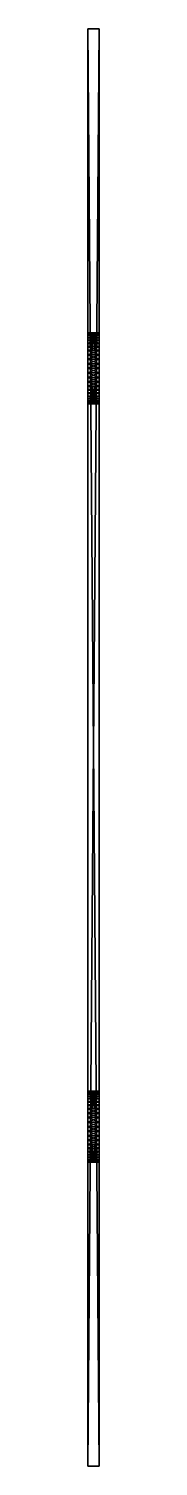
# Model space of a CAD drawing. Header units: millimetres. Extents: x -2 to 0, y 0 to 254.
import ezdxf

# ---------------------------------------------------------------- set-up
doc = ezdxf.new("R2010")
doc.units = ezdxf.units.MM
doc.layers.add('REAR_WALL', color=7, linetype='CONTINUOUS')

msp = doc.modelspace()

# ---------------------------------------------------------------- linework, layer by layer
at = {"layer": 'REAR_WALL'}
for points in [[(-2, 0), (-2, 254), (0, 254)], [(-2, 0), (0, 254), (0, 0)], [(-2, 254), (-2, 254, 65), (0, 254, 65)], [(-2, 254), (0, 254, 65), (0, 254)], [(-2, 254, 65), (-2, 0, 65), (0, 0, 65)], [(-2, 254, 65), (0, 0, 65), (0, 254, 65)], [(-2, 200.1965, 33.3158), (-2, 200.25, 32.5), (0, 200.25, 32.5)], [(-2, 200.1965, 33.3158), (0, 200.25, 32.5), (0, 200.1965, 33.3158)], [(-2, 200.25, 32.5), (-2, 200.1965, 31.6842), (0, 200.1965, 31.6842)], [(-2, 200.25, 32.5), (0, 200.1965, 31.6842), (0, 200.25, 32.5)], [(-2, 200.1965, 31.6842), (-2, 200.037, 30.8824), (0, 200.037, 30.8824)], [(-2, 200.1965, 31.6842), (0, 200.037, 30.8824), (0, 200.1965, 31.6842)], [(-2, 200.037, 34.1176), (-2, 200.1965, 33.3158), (0, 200.1965, 33.3158)], [(-2, 200.037, 34.1176), (0, 200.1965, 33.3158), (0, 200.037, 34.1176)], [(-2, 200.037, 30.8824), (-2, 199.7742, 30.1082), (0, 199.7742, 30.1082)], [(-2, 200.037, 30.8824), (0, 199.7742, 30.1082), (0, 200.037, 30.8824)], [(-2, 199.7742, 34.8918), (-2, 200.037, 34.1176), (0, 200.037, 34.1176)], [(-2, 199.7742, 34.8918), (0, 200.037, 34.1176), (0, 199.7742, 34.8918)], [(-2, 199.7742, 30.1082), (-2, 199.4127, 29.375), (0, 199.4127, 29.375)], [(-2, 199.7742, 30.1082), (0, 199.4127, 29.375), (0, 199.7742, 30.1082)], [(-2, 199.4127, 35.625), (-2, 199.7742, 34.8918), (0, 199.7742, 34.8918)], [(-2, 199.4127, 35.625), (0, 199.7742, 34.8918), (0, 199.4127, 35.625)], [(-2, 199.4127, 29.375), (-2, 198.9585, 28.6952), (0, 198.9585, 28.6952)], [(-2, 199.4127, 29.375), (0, 198.9585, 28.6952), (0, 199.4127, 29.375)], [(-2, 198.9585, 36.3048), (-2, 199.4127, 35.625), (0, 199.4127, 35.625)], [(-2, 198.9585, 36.3048), (0, 199.4127, 35.625), (0, 198.9585, 36.3048)], [(-2, 198.9585, 28.6952), (-2, 198.4194, 28.0806), (0, 198.4194, 28.0806)], [(-2, 198.9585, 28.6952), (0, 198.4194, 28.0806), (0, 198.9585, 28.6952)], [(-2, 198.4194, 36.9194), (-2, 198.9585, 36.3048), (0, 198.9585, 36.3048)], [(-2, 198.4194, 36.9194), (0, 198.9585, 36.3048), (0, 198.4194, 36.9194)], [(-2, 198.4194, 28.0806), (-2, 197.8048, 27.5415), (0, 197.8048, 27.5415)], [(-2, 198.4194, 28.0806), (0, 197.8048, 27.5415), (0, 198.4194, 28.0806)], [(-2, 197.8048, 37.4585), (-2, 198.4194, 36.9194), (0, 198.4194, 36.9194)], [(-2, 197.8048, 37.4585), (0, 198.4194, 36.9194), (0, 197.8048, 37.4585)], [(-2, 197.8048, 27.5415), (-2, 197.125, 27.0873), (0, 197.125, 27.0873)], [(-2, 197.8048, 27.5415), (0, 197.125, 27.0873), (0, 197.8048, 27.5415)], [(-2, 197.125, 37.9127), (-2, 197.8048, 37.4585), (0, 197.8048, 37.4585)], [(-2, 197.125, 37.9127), (0, 197.8048, 37.4585), (0, 197.125, 37.9127)], [(-2, 197.125, 27.0873), (-2, 196.3918, 26.7258), (0, 196.3918, 26.7258)], [(-2, 197.125, 27.0873), (0, 196.3918, 26.7258), (0, 197.125, 27.0873)], [(-2, 196.3918, 38.2742), (-2, 197.125, 37.9127), (0, 197.125, 37.9127)], [(-2, 196.3918, 38.2742), (0, 197.125, 37.9127), (0, 196.3918, 38.2742)], [(-2, 196.3918, 26.7258), (-2, 195.6176, 26.463), (0, 195.6176, 26.463)], [(-2, 196.3918, 26.7258), (0, 195.6176, 26.463), (0, 196.3918, 26.7258)], [(-2, 195.6176, 38.537), (-2, 196.3918, 38.2742), (0, 196.3918, 38.2742)], [(-2, 195.6176, 38.537), (0, 196.3918, 38.2742), (0, 195.6176, 38.537)], [(-2, 195.6176, 26.463), (-2, 194.8158, 26.3035), (0, 194.8158, 26.3035)], [(-2, 195.6176, 26.463), (0, 194.8158, 26.3035), (0, 195.6176, 26.463)], [(-2, 194.8158, 38.6965), (-2, 195.6176, 38.537), (0, 195.6176, 38.537)], [(-2, 194.8158, 38.6965), (0, 195.6176, 38.537), (0, 194.8158, 38.6965)], [(-2, 194.8158, 26.3035), (-2, 194, 26.25), (0, 194, 26.25)], [(-2, 194.8158, 26.3035), (0, 194, 26.25), (0, 194.8158, 26.3035)], [(-2, 194, 38.75), (-2, 194.8158, 38.6965), (0, 194.8158, 38.6965)], [(-2, 194, 38.75), (0, 194.8158, 38.6965), (0, 194, 38.75)], [(-2, 194, 26.25), (-2, 193.1842, 26.3035), (0, 193.1842, 26.3035)], [(-2, 194, 26.25), (0, 193.1842, 26.3035), (0, 194, 26.25)], [(-2, 193.1842, 38.6965), (-2, 194, 38.75), (0, 194, 38.75)], [(-2, 193.1842, 38.6965), (0, 194, 38.75), (0, 193.1842, 38.6965)], [(-2, 193.1842, 26.3035), (-2, 192.3824, 26.463), (0, 192.3824, 26.463)], [(-2, 193.1842, 26.3035), (0, 192.3824, 26.463), (0, 193.1842, 26.3035)], [(-2, 192.3824, 38.537), (-2, 193.1842, 38.6965), (0, 193.1842, 38.6965)], [(-2, 192.3824, 38.537), (0, 193.1842, 38.6965), (0, 192.3824, 38.537)], [(-2, 192.3824, 26.463), (-2, 191.6082, 26.7258), (0, 191.6082, 26.7258)], [(-2, 192.3824, 26.463), (0, 191.6082, 26.7258), (0, 192.3824, 26.463)], [(-2, 191.6082, 38.2742), (-2, 192.3824, 38.537), (0, 192.3824, 38.537)], [(-2, 191.6082, 38.2742), (0, 192.3824, 38.537), (0, 191.6082, 38.2742)], [(-2, 191.6082, 26.7258), (-2, 190.875, 27.0873), (0, 190.875, 27.0873)], [(-2, 191.6082, 26.7258), (0, 190.875, 27.0873), (0, 191.6082, 26.7258)], [(-2, 190.875, 37.9127), (-2, 191.6082, 38.2742), (0, 191.6082, 38.2742)], [(-2, 190.875, 37.9127), (0, 191.6082, 38.2742), (0, 190.875, 37.9127)], [(-2, 190.875, 27.0873), (-2, 190.1952, 27.5415), (0, 190.1952, 27.5415)], [(-2, 190.875, 27.0873), (0, 190.1952, 27.5415), (0, 190.875, 27.0873)], [(-2, 190.1952, 37.4585), (-2, 190.875, 37.9127), (0, 190.875, 37.9127)], [(-2, 190.1952, 37.4585), (0, 190.875, 37.9127), (0, 190.1952, 37.4585)], [(-2, 190.1952, 27.5415), (-2, 189.5806, 28.0806), (0, 189.5806, 28.0806)], [(-2, 190.1952, 27.5415), (0, 189.5806, 28.0806), (0, 190.1952, 27.5415)], [(-2, 189.5806, 36.9194), (-2, 190.1952, 37.4585), (0, 190.1952, 37.4585)], [(-2, 189.5806, 36.9194), (0, 190.1952, 37.4585), (0, 189.5806, 36.9194)], [(-2, 189.5806, 28.0806), (-2, 189.0415, 28.6952), (0, 189.0415, 28.6952)], [(-2, 189.5806, 28.0806), (0, 189.0415, 28.6952), (0, 189.5806, 28.0806)], [(-2, 189.0415, 36.3048), (-2, 189.5806, 36.9194), (0, 189.5806, 36.9194)], [(-2, 189.0415, 36.3048), (0, 189.5806, 36.9194), (0, 189.0415, 36.3048)], [(-2, 189.0415, 28.6952), (-2, 188.5873, 29.375), (0, 188.5873, 29.375)], [(-2, 189.0415, 28.6952), (0, 188.5873, 29.375), (0, 189.0415, 28.6952)], [(-2, 188.5873, 35.625), (-2, 189.0415, 36.3048), (0, 189.0415, 36.3048)], [(-2, 188.5873, 35.625), (0, 189.0415, 36.3048), (0, 188.5873, 35.625)], [(-2, 188.5873, 29.375), (-2, 188.2258, 30.1082), (0, 188.2258, 30.1082)], [(-2, 188.5873, 29.375), (0, 188.2258, 30.1082), (0, 188.5873, 29.375)], [(-2, 188.2258, 34.8918), (-2, 188.5873, 35.625), (0, 188.5873, 35.625)], [(-2, 188.2258, 34.8918), (0, 188.5873, 35.625), (0, 188.2258, 34.8918)], [(-2, 188.2258, 30.1082), (-2, 187.963, 30.8824), (0, 187.963, 30.8824)], [(-2, 188.2258, 30.1082), (0, 187.963, 30.8824), (0, 188.2258, 30.1082)], [(-2, 187.963, 34.1176), (-2, 188.2258, 34.8918), (0, 188.2258, 34.8918)], [(-2, 187.963, 34.1176), (0, 188.2258, 34.8918), (0, 187.963, 34.1176)], [(-2, 187.963, 30.8824), (-2, 187.8035, 31.6842), (0, 187.8035, 31.6842)], [(-2, 187.963, 30.8824), (0, 187.8035, 31.6842), (0, 187.963, 30.8824)], [(-2, 187.8035, 33.3158), (-2, 187.963, 34.1176), (0, 187.963, 34.1176)], [(-2, 187.8035, 33.3158), (0, 187.963, 34.1176), (0, 187.8035, 33.3158)], [(-2, 187.8035, 31.6842), (-2, 187.75, 32.5), (0, 187.75, 32.5)], [(-2, 187.8035, 31.6842), (0, 187.75, 32.5), (0, 187.8035, 31.6842)], [(-2, 187.75, 32.5), (-2, 187.8035, 33.3158), (0, 187.8035, 33.3158)], [(-2, 187.75, 32.5), (0, 187.8035, 33.3158), (0, 187.75, 32.5)], [(-2, 66.1965, 33.3158), (-2, 66.25, 32.5), (0, 66.25, 32.5)], [(-2, 66.1965, 33.3158), (0, 66.25, 32.5), (0, 66.1965, 33.3158)], [(-2, 66.25, 32.5), (-2, 66.1965, 31.6842), (0, 66.1965, 31.6842)], [(-2, 66.25, 32.5), (0, 66.1965, 31.6842), (0, 66.25, 32.5)], [(-2, 66.1965, 31.6842), (-2, 66.037, 30.8824), (0, 66.037, 30.8824)], [(-2, 66.1965, 31.6842), (0, 66.037, 30.8824), (0, 66.1965, 31.6842)], [(-2, 66.037, 34.1176), (-2, 66.1965, 33.3158), (0, 66.1965, 33.3158)], [(-2, 66.037, 34.1176), (0, 66.1965, 33.3158), (0, 66.037, 34.1176)], [(-2, 66.037, 30.8824), (-2, 65.7742, 30.1082), (0, 65.7742, 30.1082)], [(-2, 66.037, 30.8824), (0, 65.7742, 30.1082), (0, 66.037, 30.8824)], [(-2, 65.7742, 34.8918), (-2, 66.037, 34.1176), (0, 66.037, 34.1176)], [(-2, 65.7742, 34.8918), (0, 66.037, 34.1176), (0, 65.7742, 34.8918)], [(-2, 65.7742, 30.1082), (-2, 65.4127, 29.375), (0, 65.4127, 29.375)], [(-2, 65.7742, 30.1082), (0, 65.4127, 29.375), (0, 65.7742, 30.1082)], [(-2, 65.4127, 35.625), (-2, 65.7742, 34.8918), (0, 65.7742, 34.8918)], [(-2, 65.4127, 35.625), (0, 65.7742, 34.8918), (0, 65.4127, 35.625)], [(-2, 65.4127, 29.375), (-2, 64.9585, 28.6952), (0, 64.9585, 28.6952)], [(-2, 65.4127, 29.375), (0, 64.9585, 28.6952), (0, 65.4127, 29.375)], [(-2, 64.9585, 36.3048), (-2, 65.4127, 35.625), (0, 65.4127, 35.625)], [(-2, 64.9585, 36.3048), (0, 65.4127, 35.625), (0, 64.9585, 36.3048)], [(-2, 64.9585, 28.6952), (-2, 64.4194, 28.0806), (0, 64.4194, 28.0806)], [(-2, 64.9585, 28.6952), (0, 64.4194, 28.0806), (0, 64.9585, 28.6952)], [(-2, 64.4194, 36.9194), (-2, 64.9585, 36.3048), (0, 64.9585, 36.3048)], [(-2, 64.4194, 36.9194), (0, 64.9585, 36.3048), (0, 64.4194, 36.9194)], [(-2, 64.4194, 28.0806), (-2, 63.8048, 27.5415), (0, 63.8048, 27.5415)], [(-2, 64.4194, 28.0806), (0, 63.8048, 27.5415), (0, 64.4194, 28.0806)], [(-2, 63.8048, 37.4585), (-2, 64.4194, 36.9194), (0, 64.4194, 36.9194)], [(-2, 63.8048, 37.4585), (0, 64.4194, 36.9194), (0, 63.8048, 37.4585)], [(-2, 63.8048, 27.5415), (-2, 63.125, 27.0873), (0, 63.125, 27.0873)], [(-2, 63.8048, 27.5415), (0, 63.125, 27.0873), (0, 63.8048, 27.5415)], [(-2, 63.125, 37.9127), (-2, 63.8048, 37.4585), (0, 63.8048, 37.4585)], [(-2, 63.125, 37.9127), (0, 63.8048, 37.4585), (0, 63.125, 37.9127)], [(-2, 63.125, 27.0873), (-2, 62.3918, 26.7258), (0, 62.3918, 26.7258)], [(-2, 63.125, 27.0873), (0, 62.3918, 26.7258), (0, 63.125, 27.0873)], [(-2, 62.3918, 38.2742), (-2, 63.125, 37.9127), (0, 63.125, 37.9127)], [(-2, 62.3918, 38.2742), (0, 63.125, 37.9127), (0, 62.3918, 38.2742)], [(-2, 62.3918, 26.7258), (-2, 61.6176, 26.463), (0, 61.6176, 26.463)], [(-2, 62.3918, 26.7258), (0, 61.6176, 26.463), (0, 62.3918, 26.7258)], [(-2, 61.6176, 38.537), (-2, 62.3918, 38.2742), (0, 62.3918, 38.2742)], [(-2, 61.6176, 38.537), (0, 62.3918, 38.2742), (0, 61.6176, 38.537)], [(-2, 61.6176, 26.463), (-2, 60.8158, 26.3035), (0, 60.8158, 26.3035)], [(-2, 61.6176, 26.463), (0, 60.8158, 26.3035), (0, 61.6176, 26.463)], [(-2, 60.8158, 38.6965), (-2, 61.6176, 38.537), (0, 61.6176, 38.537)], [(-2, 60.8158, 38.6965), (0, 61.6176, 38.537), (0, 60.8158, 38.6965)], [(-2, 60.8158, 26.3035), (-2, 60, 26.25), (0, 60, 26.25)], [(-2, 60.8158, 26.3035), (0, 60, 26.25), (0, 60.8158, 26.3035)], [(-2, 60, 38.75), (-2, 60.8158, 38.6965), (0, 60.8158, 38.6965)], [(-2, 60, 38.75), (0, 60.8158, 38.6965), (0, 60, 38.75)], [(-2, 60, 26.25), (-2, 59.1842, 26.3035), (0, 59.1842, 26.3035)], [(-2, 60, 26.25), (0, 59.1842, 26.3035), (0, 60, 26.25)], [(-2, 59.1842, 38.6965), (-2, 60, 38.75), (0, 60, 38.75)], [(-2, 59.1842, 38.6965), (0, 60, 38.75), (0, 59.1842, 38.6965)], [(-2, 59.1842, 26.3035), (-2, 58.3824, 26.463), (0, 58.3824, 26.463)], [(-2, 59.1842, 26.3035), (0, 58.3824, 26.463), (0, 59.1842, 26.3035)], [(-2, 58.3824, 38.537), (-2, 59.1842, 38.6965), (0, 59.1842, 38.6965)], [(-2, 58.3824, 38.537), (0, 59.1842, 38.6965), (0, 58.3824, 38.537)], [(-2, 58.3824, 26.463), (-2, 57.6082, 26.7258), (0, 57.6082, 26.7258)], [(-2, 58.3824, 26.463), (0, 57.6082, 26.7258), (0, 58.3824, 26.463)], [(-2, 57.6082, 38.2742), (-2, 58.3824, 38.537), (0, 58.3824, 38.537)], [(-2, 57.6082, 38.2742), (0, 58.3824, 38.537), (0, 57.6082, 38.2742)], [(-2, 57.6082, 26.7258), (-2, 56.875, 27.0873), (0, 56.875, 27.0873)], [(-2, 57.6082, 26.7258), (0, 56.875, 27.0873), (0, 57.6082, 26.7258)], [(-2, 56.875, 37.9127), (-2, 57.6082, 38.2742), (0, 57.6082, 38.2742)], [(-2, 56.875, 37.9127), (0, 57.6082, 38.2742), (0, 56.875, 37.9127)], [(-2, 56.875, 27.0873), (-2, 56.1952, 27.5415), (0, 56.1952, 27.5415)], [(-2, 56.875, 27.0873), (0, 56.1952, 27.5415), (0, 56.875, 27.0873)], [(-2, 56.1952, 37.4585), (-2, 56.875, 37.9127), (0, 56.875, 37.9127)], [(-2, 56.1952, 37.4585), (0, 56.875, 37.9127), (0, 56.1952, 37.4585)], [(-2, 56.1952, 27.5415), (-2, 55.5806, 28.0806), (0, 55.5806, 28.0806)], [(-2, 56.1952, 27.5415), (0, 55.5806, 28.0806), (0, 56.1952, 27.5415)], [(-2, 55.5806, 36.9194), (-2, 56.1952, 37.4585), (0, 56.1952, 37.4585)], [(-2, 55.5806, 36.9194), (0, 56.1952, 37.4585), (0, 55.5806, 36.9194)], [(-2, 55.5806, 28.0806), (-2, 55.0415, 28.6952), (0, 55.0415, 28.6952)], [(-2, 55.5806, 28.0806), (0, 55.0415, 28.6952), (0, 55.5806, 28.0806)], [(-2, 55.0415, 36.3048), (-2, 55.5806, 36.9194), (0, 55.5806, 36.9194)], [(-2, 55.0415, 36.3048), (0, 55.5806, 36.9194), (0, 55.0415, 36.3048)], [(-2, 55.0415, 28.6952), (-2, 54.5873, 29.375), (0, 54.5873, 29.375)], [(-2, 55.0415, 28.6952), (0, 54.5873, 29.375), (0, 55.0415, 28.6952)], [(-2, 54.5873, 35.625), (-2, 55.0415, 36.3048), (0, 55.0415, 36.3048)], [(-2, 54.5873, 35.625), (0, 55.0415, 36.3048), (0, 54.5873, 35.625)], [(-2, 54.5873, 29.375), (-2, 54.2258, 30.1082), (0, 54.2258, 30.1082)], [(-2, 54.5873, 29.375), (0, 54.2258, 30.1082), (0, 54.5873, 29.375)], [(-2, 54.2258, 34.8918), (-2, 54.5873, 35.625), (0, 54.5873, 35.625)], [(-2, 54.2258, 34.8918), (0, 54.5873, 35.625), (0, 54.2258, 34.8918)], [(-2, 54.2258, 30.1082), (-2, 53.963, 30.8824), (0, 53.963, 30.8824)], [(-2, 54.2258, 30.1082), (0, 53.963, 30.8824), (0, 54.2258, 30.1082)], [(-2, 53.963, 34.1176), (-2, 54.2258, 34.8918), (0, 54.2258, 34.8918)], [(-2, 53.963, 34.1176), (0, 54.2258, 34.8918), (0, 53.963, 34.1176)], [(-2, 53.963, 30.8824), (-2, 53.8035, 31.6842), (0, 53.8035, 31.6842)], [(-2, 53.963, 30.8824), (0, 53.8035, 31.6842), (0, 53.963, 30.8824)], [(-2, 53.8035, 33.3158), (-2, 53.963, 34.1176), (0, 53.963, 34.1176)], [(-2, 53.8035, 33.3158), (0, 53.963, 34.1176), (0, 53.8035, 33.3158)], [(-2, 53.8035, 31.6842), (-2, 53.75, 32.5), (0, 53.75, 32.5)], [(-2, 53.8035, 31.6842), (0, 53.75, 32.5), (0, 53.8035, 31.6842)], [(-2, 53.75, 32.5), (-2, 53.8035, 33.3158), (0, 53.8035, 33.3158)], [(-2, 53.75, 32.5), (0, 53.8035, 33.3158), (0, 53.75, 32.5)], [(-2, 0, 65), (-2, 0), (0, 0)], [(-2, 0, 65), (0, 0), (0, 0, 65)]]:
    msp.add_3dface(points, dxfattribs=at)

doc.saveas('drawing.dxf')
